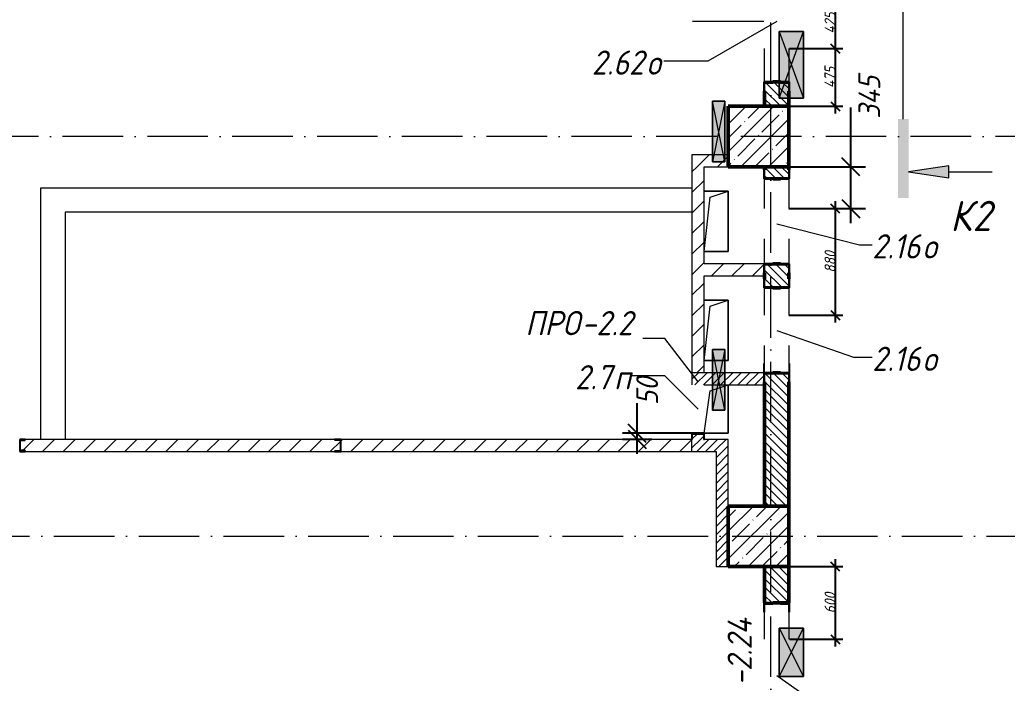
# Model space of a CAD drawing. Header units: millimetres. Extents: x -356862 to 418287, y 0 to 839748.
# Drawn here: x -16409 to -8256, y 323511 to 328988 of the extents above; entities that cross this region are included whole.
import ezdxf

# ---------------------------------------------------------------- set-up
doc = ezdxf.new("R2010")
doc.units = ezdxf.units.MM
doc.linetypes.add('200_ШТРИХ_ш1п0_6_', pattern=[160, 100, -60])
doc.linetypes.add('50_200_ШТРИХ_1Т_ш5_п1_п1_', pattern=[700, 500, -100, 0, -100])
for name, color, linetype, lineweight in [('A-____-____-DIMS', 7, 'Continuous', 9), ('A-____-NOTE-TEXT', 7, 'Continuous', 9), ('A-____-NOTE-TEXT-1', 7, 'Continuous', 5), ('A-DETL-GENF-OTLN', 7, 'Continuous', 9), ('A-FLOR-____-OTLN', 7, 'Continuous', 9), ('A-GENM-____-IDEN', 7, 'Continuous', 9), ('A-GENM-____-MCUT', 7, 'Continuous', 25), ('A-GENM-____-OTLN', 7, 'Continuous', 9), ('A-GENM-____-OTLN-1', 7, 'Continuous', 25), ('A-GLAZ-____-IDEN', 7, 'Continuous', 9), ('A-GLAZ-____-OTLN', 7, 'Continuous', 9), ('A-WALL-____-MCUT-2', 7, 'Continuous', 50), ('A-WALL-____-PATT-1', 7, 'Continuous', 9), ('A-WALL-FNSH-MCUT-1', 7, 'Continuous', 9), ('I-WALL-____-OTLN', 7, 'Continuous', 9), ('S-COLS-____-MCUT', 7, 'Continuous', 50), ('S-COLS-____-OTLN', 7, 'Continuous', 9), ('S-GRID-____-OTLN-1', 7, '50_200_ШТРИХ_1Т_ш5_п1_п1_', 9)]:
    doc.layers.add(name, color=color, linetype=linetype, lineweight=lineweight)
doc.layers.add('A-DETL-GENF-OTLN-4', color=9, linetype='200_ШТРИХ_ш1п0_6_', lineweight=9, true_color=0x808080)
doc.layers.add('A-DETL-GENF-OTLN-5', color=7, linetype='Continuous', lineweight=5, true_color=0xc0c0c0)
doc.styles.add('ISOCPEUR_I', font='isocpeui.ttf', dxfattribs={"width": 0.9, "height": 2.5})
doc.styles.add('ISOCPEUR_I_10', font='isocpeui.ttf', dxfattribs={"width": 0.9, "height": 180})
doc.styles.add('ISOCPEUR_I_7', font='isocpeui.ttf', dxfattribs={"width": 0.9, "height": 90})
doc.styles.add('ISOCPEUR_I_9', font='isocpeui.ttf', dxfattribs={"width": 0.9, "height": 250})
doc.dimstyles.new('ISO-1_8_0_9К_СРЕДНИЙ_Кладочные_2', dxfattribs={"dimscale": 304.8, "dimtxt": 89.638306, "dimasz": 0.246063, "dimexe": 0.19685, "dimexo": 0, "dimgap": 0, "dimtad": 1, "dimdec": 3, "dimrnd": 0.001, "dimdsep": 46, "dimtxsty": 'ISOCPEUR_I_7', "dimblk1": 'OBLIQUE', "dimblk2": 'OBLIQUE', "dimsah": 1, "dimcen": 0.09, "dimdle": 0.19685, "dimazin": 0, "dimtfac": 1, "dimtdec": 4, "dimtix": 1, "dimtmove": 1, "dimatfit": 3, "dimfxl": 1, "dimtvp": 1, "dimtolj": 1, "dimtzin": 0, "dimarcsym": 2})
doc.dimstyles.new('ISO-1_8_0_9К_СРЕДНИЙ_Кладочные_3', dxfattribs={"dimscale": 304.8, "dimtxt": 179.276612, "dimasz": 0.492126, "dimexe": 0.393701, "dimexo": 0, "dimgap": 0, "dimtad": 1, "dimdec": 3, "dimrnd": 0.001, "dimdsep": 46, "dimtxsty": 'ISOCPEUR_I_10', "dimblk1": 'OBLIQUE', "dimblk2": 'OBLIQUE', "dimsah": 1, "dimcen": 0.09, "dimdle": 0.393701, "dimazin": 0, "dimtfac": 1, "dimtdec": 4, "dimtix": 1, "dimtmove": 0, "dimatfit": 3, "dimfxl": 1, "dimtvp": 1, "dimtolj": 1, "dimtzin": 0, "dimarcsym": 2})
pattern_1 = [(135, (-15659.08, 310542.9), (-35.35534, -35.35534), [])]
pattern_2 = [(45, (-15659.08, 310542.9), (-84.8528, 84.8528), [])]
pattern_3 = [(45, (-15659.08, 310542.9), (-35.35534, 35.35534), [])]

# ---------------------------------------------------------------- blocks, each defined once
blk = doc.blocks.new('BSC_Колонна _Прямоугольная - 500х500-V47-АР1_План отверстий 2 этажа в осях 1-64_А-ГГ')
at = {"layer": 'S-COLS-____-OTLN'}
h = blk.add_hatch(dxfattribs=at)
h.set_pattern_fill('FP_76', color=256, style=0, pattern_type=2)
h.set_pattern_definition([(45, (-5350, -17481.04), (-114.0493, 114.0493), []), (45, (-5235.95, -17481.04), (-114.0493, 114.0493), [201.613, -40.323, 3.353, -36.97])])
h.paths.add_polyline_path([(-250, -250), (250, -250), (250, 250), (-250, 250)], flags=0)
at = {"layer": 'S-COLS-____-MCUT'}
for p, q in [((250, 250), (-250, 250)), ((-250, 250), (-250, -250)), ((250, -250), (250, 250)), ((-250, -250), (250, -250))]:
    blk.add_line(p, q, dxfattribs=at)
blk = doc.blocks.new('154_Стойка_СКБ_Швеллер - СМ-2180_100-28318692-АР1_План отверстий 2 этажа в осях 1-64_А-ГГ')
at = {"layer": 'A-GENM-____-MCUT'}
for p, q in [((171, 50), (125, 50)), ((125, 50), (125, -50)), ((129.5, 42.4), (171, 42.4)), ((129.5, -42.4), (129.5, 42.4)), ((171, 42.4), (171, 50)), ((125, -50), (171, -50)), ((171, -42.4), (129.5, -42.4)), ((171, -50), (171, -42.4))]:
    blk.add_line(p, q, dxfattribs=at)
blk = doc.blocks.new('154_Стойка_СКБ_Уголок - СМ-2180_200-28268025-АР1_План отверстий 2 этажа в осях 1-64_А-ГГ')
at = {"layer": 'A-GENM-____-MCUT'}
for p, q in [((125, 156), (125, 81)), ((200, 156), (125, 156)), ((131, 81), (131, 150)), ((131, 150), (200, 150)), ((200, 150), (200, 156)), ((125, 81), (131, 81)), ((131, 19), (125, 19)), ((125, 19), (125, -56)), ((131, -50), (131, 19)), ((125, -56), (200, -56)), ((200, -50), (131, -50)), ((200, -56), (200, -50))]:
    blk.add_line(p, q, dxfattribs=at)
blk = doc.blocks.new('Фахверк_СКБ_Уголок - 200_3960_зеркало-28268689-АР1_План отверстий 2 этажа в осях 1-64_А-ГГ')
at = {"layer": 'A-GENM-____-MCUT'}
for p, q in [((200, 156), (125, 156)), ((125, 156), (125, 81)), ((131, 81), (131, 150)), ((131, 150), (200, 150)), ((200, 150), (200, 156)), ((125, 81), (131, 81)), ((131, 19), (125, 19)), ((125, 19), (125, -56)), ((131, -50), (131, 19)), ((125, -56), (200, -56)), ((200, -50), (131, -50)), ((200, -56), (200, -50))]:
    blk.add_line(p, q, dxfattribs=at)
blk = doc.blocks.new('Фахверк_СКБ_Уголок - 200_3960-28268576-АР1_План отверстий 2 этажа в осях 1-64_А-ГГ')
at = {"layer": 'A-GENM-____-MCUT'}
for p, q in [((200, 156), (125, 156)), ((125, 156), (125, 81)), ((131, 81), (131, 150)), ((131, 150), (200, 150)), ((200, 150), (200, 156)), ((125, 81), (131, 81)), ((131, 19), (125, 19)), ((125, 19), (125, -56)), ((131, -50), (131, 19)), ((125, -56), (200, -56)), ((200, -50), (131, -50)), ((200, -56), (200, -50))]:
    blk.add_line(p, q, dxfattribs=at)
blk = doc.blocks.new('Стойка_Влож_Уголок_Опорный - Уголок-28213941-АР1_План отверстий 2 этажа в осях 1-64_А-ГГ')
at = {"layer": 'A-GENM-____-OTLN'}
for p, q in [((-212, -6), (-212, 0)), ((0, 0), (0, -6)), ((-212, -75), (-212, -6)), ((-212, -6), (-206, -6)), ((-212, -75), (-206, -75)), ((-6, -6), (0, -6)), ((-6, -75), (0, -75)), ((0, -6), (0, -75))]:
    blk.add_line(p, q, dxfattribs=at)
blk = doc.blocks.new('154_Стойка_СКБ_Уголок - СМ-2180_200-28435403-АР1_План отверстий 2 этажа в осях 1-64_А-ГГ')
at = {"layer": 'A-GENM-____-MCUT'}
for p, q in [((125, 156), (125, 81)), ((200, 156), (125, 156)), ((131, 81), (131, 150)), ((131, 150), (200, 150)), ((200, 150), (200, 156)), ((125, 81), (131, 81)), ((131, 19), (125, 19)), ((125, 19), (125, -56)), ((131, -50), (131, 19)), ((125, -56), (200, -56)), ((200, -50), (131, -50)), ((200, -56), (200, -50))]:
    blk.add_line(p, q, dxfattribs=at)
blk = doc.blocks.new('Стойка_Влож_Уголок - Уголок-28268052-АР1_План отверстий 2 этажа в осях 1-64_А-ГГ')
at = {"layer": 'A-GENM-____-MCUT'}
for p, q in [((6, 0), (0, 0)), ((6, -69), (6, 0)), ((0, -75), (75, -75)), ((75, -69), (6, -69)), ((75, -75), (75, -69))]:
    blk.add_line(p, q, dxfattribs=at)
blk = doc.blocks.new('154_Фахверк_СКБ_Швеллер - Тип_100_3960-28318856-АР1_План отверстий 2 этажа в осях 1-64_А-ГГ')
at = {"layer": 'A-GENM-____-MCUT'}
for p, q in [((175, 50), (125, 50)), ((125, 50), (125, -50)), ((128, 47), (175, 47)), ((128, -47), (128, 47)), ((175, 47), (175, 50)), ((125, -50), (175, -50)), ((175, -47), (128, -47)), ((175, -50), (175, -47))]:
    blk.add_line(p, q, dxfattribs=at)
blk = doc.blocks.new('154_Фахверк_СКБ_Швеллер - Тип_100_3960_зеркало-29769493-АР1_План отверстий 2 этажа в осях 1-64_А-ГГ')
at = {"layer": 'A-GENM-____-MCUT'}
for p, q in [((175, 50), (125, 50)), ((125, 50), (125, -50)), ((128, 47), (175, 47)), ((128, -47), (128, 47)), ((175, 47), (175, 50)), ((125, -50), (175, -50)), ((175, -47), (128, -47)), ((175, -50), (175, -47))]:
    blk.add_line(p, q, dxfattribs=at)
blk = doc.blocks.new('AR_Отверстие прямоугольное _в плите_ - AR_Отверстие прямоугольное _в плите_-30229458-АР1_План отверстий 2 этажа в осях 1-64_А-ГГ')
at = {"layer": 'A-GENM-____-OTLN'}
for p, q in [((100, 250), (-100, 250)), ((-50, 200), (100, 250)), ((100, -250), (100, 250)), ((-100, -250), (-50, 200)), ((-100, -250), (100, -250))]:
    blk.add_line(p, q, dxfattribs=at)
blk = doc.blocks.new('AR_Отверстие прямоугольное _в плите_ - AR_Отверстие прямоугольное _в плите_-30229368-АР1_План отверстий 2 этажа в осях 1-64_А-ГГ')
at = {"layer": 'A-GENM-____-OTLN'}
for p, q in [((-50, 150), (100, 200)), ((100, -200), (100, 200)), ((-100, -200), (-50, 150)), ((-100, -200), (100, -200))]:
    blk.add_line(p, q, dxfattribs=at)
blk = doc.blocks.new('AR_Отверстие прямоугольное _в стене__БезПР - AR_Отверстие прямоугольное _в стене__БезПР-36788828-АР1_План отверстий 2 этажа в осях 1-64_А-ГГ')
at = {"layer": 'A-GLAZ-____-OTLN'}
blk.add_hatch(color=256, dxfattribs=at).paths.add_polyline_path([(250, -50), (250, 50), (-250, 50), (-250, -50)], flags=0)
at = {"layer": 'A-DETL-GENF-OTLN'}
for p, q in [((-250, -50), (-250, 50)), ((-250, 50), (250, 50)), ((250, 50), (-250, -50)), ((-250, 50), (250, -50)), ((250, 50), (-250, 50)), ((-250, 50), (-250, -50)), ((250, 50), (250, -50)), ((250, -50), (250, 50)), ((250, -50), (-250, -50)), ((-250, -50), (250, -50))]:
    blk.add_line(p, q, dxfattribs=at)
at = {"layer": 'A-GLAZ-____-OTLN'}
blk.add_line((250, 50), (-250, 50), dxfattribs=at)
blk = doc.blocks.new('AR_Отверстие прямоугольное _в стене__БезПР - AR_Отверстие прямоугольное _в стене__БезПР-36429280-АР1_План отверстий 2 этажа в осях 1-64_А-ГГ')
at = {"layer": 'A-GLAZ-____-OTLN'}
blk.add_hatch(color=256, dxfattribs=at).paths.add_polyline_path([(-275, -100), (275, -100), (275, 100), (-275, 100)], flags=0)
at = {"layer": 'A-DETL-GENF-OTLN'}
for p, q in [((-275, -100), (-275, 100)), ((-275, 100), (275, 100)), ((275, 100), (-275, -100)), ((-275, 100), (275, -100)), ((275, 100), (-275, 100)), ((-275, 100), (-275, -100)), ((275, 100), (275, -100)), ((275, -100), (275, 100)), ((275, -100), (-275, -100)), ((-275, -100), (275, -100))]:
    blk.add_line(p, q, dxfattribs=at)
at = {"layer": 'A-GLAZ-____-OTLN'}
blk.add_line((275, 100), (-275, 100), dxfattribs=at)
blk = doc.blocks.new('AR_Отверстие прямоугольное _в стене__БезПР - AR_Отверстие прямоугольное _в стене__БезПР-36428632-АР1_План отверстий 2 этажа в осях 1-64_А-ГГ')
at = {"layer": 'A-GLAZ-____-OTLN'}
blk.add_hatch(color=256, dxfattribs=at).paths.add_polyline_path([(-200, -100), (200, -100), (200, 100), (-200, 100)], flags=0)
at = {"layer": 'A-DETL-GENF-OTLN'}
for p, q in [((-200, -100), (-200, 100)), ((-200, 100), (200, 100)), ((200, 100), (-200, -100)), ((-200, 100), (200, -100)), ((200, 100), (-200, 100)), ((-200, 100), (-200, -100)), ((200, 100), (200, -100)), ((200, -100), (200, 100)), ((200, -100), (-200, -100)), ((-200, -100), (200, -100))]:
    blk.add_line(p, q, dxfattribs=at)
at = {"layer": 'A-GLAZ-____-OTLN'}
blk.add_line((200, 100), (-200, 100), dxfattribs=at)
blk = doc.blocks.new('DET_L_Имитация разреза_ISO2-5 - Вправо-36892236-АР1_План отверстий 2 этажа в осях 1-64_А-ГГ')
at = {"layer": 'A-DETL-GENF-OTLN-5'}
blk.add_line((143.1, 0), (1926.9, 0), dxfattribs=at)
blk = doc.blocks.new('_Oblique')
at = {"color": 0, "linetype": 'ByBlock', "lineweight": -2}
blk.add_line((-0.5, -0.5), (0.5, 0.5), dxfattribs=at)
blk = doc.blocks.new('*D9336')
at = {"layer": 'A-____-____-DIMS', "color": 0, "lineweight": -2, "transparency": 16777216}
for p, q in [((-11312.1, 325573.9), (-11312.1, 325822.9)), ((-10822.2, 325573.9), (-11432.1, 325573.9)), ((-11312.1, 325403.9), (-11312.1, 325573.9)), ((-11189.7, 325523.9), (-11432.1, 325523.9))]:
    blk.add_line(p, q, dxfattribs=at)
at = {"layer": 'Defpoints', "color": 0, "transparency": 16777216}
for p in [(-11312.1, 325573.9), (-10822.2, 325573.9), (-11189.7, 325523.9)]:
    blk.add_point(p, dxfattribs=at)
at = {"layer": 'A-____-____-DIMS', "color": 0, "lineweight": -2, "transparency": 16777216, "xscale": 150, "yscale": 150, "zscale": 150}
for p, rotation in [((-11312.1, 325573.9), 90), ((-11312.1, 325523.9), 270)]:
    blk.add_blockref('_Oblique', p, dxfattribs=dict(at, rotation=rotation))
at = {"layer": 'A-____-____-DIMS', "color": 0, "transparency": 16777216, "insert": (-11318.8, 325806.4), "char_height": 180, "width": 273.052, "attachment_point": 1, "rotation": 90, "line_spacing_factor": 1.149209, "style": 'ISOCPEUR_I_10'}
blk.add_mtext('\\A1;50', dxfattribs=at)
blk = doc.blocks.new('*D9221')
at = {"layer": 'A-____-____-DIMS', "color": 0, "lineweight": -2, "transparency": 16777216}
for p, q in [((-9674.4, 326488.9), (-9674.4, 327488.9)), ((-10059.1, 327428.9), (-9614.4, 327428.9)), ((-10059.1, 326548.9), (-9614.4, 326548.9))]:
    blk.add_line(p, q, dxfattribs=at)
at = {"layer": 'Defpoints', "color": 0, "transparency": 16777216}
for p in [(-10059.1, 327428.9), (-9674.4, 327428.9), (-10059.1, 326548.9)]:
    blk.add_point(p, dxfattribs=at)
at = {"layer": 'A-____-____-DIMS', "color": 0, "lineweight": -2, "transparency": 16777216, "xscale": 75, "yscale": 75, "zscale": 75}
for p, rotation in [((-9674.4, 327428.9), 90), ((-9674.4, 326548.9), 270)]:
    blk.add_blockref('_Oblique', p, dxfattribs=dict(at, rotation=rotation))
at = {"layer": 'A-____-____-DIMS', "color": 0, "transparency": 16777216, "insert": (-9719.4, 326988.9), "char_height": 90, "width": 409.578, "attachment_point": 5, "rotation": 90, "style": 'ISOCPEUR_I_7'}
blk.add_mtext('\\A1;880', dxfattribs=at)
blk = doc.blocks.new('*D9222')
at = {"layer": 'A-____-____-DIMS', "color": 0, "lineweight": -2, "transparency": 16777216}
for p, q in [((-9547.4, 327773.9), (-9547.4, 328263.7)), ((-10059.1, 327773.9), (-9427.4, 327773.9)), ((-9547.4, 327308.9), (-9547.4, 327773.9)), ((-10059.1, 327428.9), (-9427.4, 327428.9))]:
    blk.add_line(p, q, dxfattribs=at)
at = {"layer": 'Defpoints', "color": 0, "transparency": 16777216}
for p in [(-10059.1, 327773.9), (-9547.4, 327773.9), (-10059.1, 327428.9)]:
    blk.add_point(p, dxfattribs=at)
at = {"layer": 'A-____-____-DIMS', "color": 0, "lineweight": -2, "transparency": 16777216, "xscale": 150, "yscale": 150, "zscale": 150}
for p, rotation in [((-9547.4, 327773.9), 90), ((-9547.4, 327428.9), 270)]:
    blk.add_blockref('_Oblique', p, dxfattribs=dict(at, rotation=rotation))
at = {"layer": 'A-____-____-DIMS', "color": 0, "transparency": 16777216, "insert": (-9484.7, 328170.6), "char_height": 180, "width": 426.127, "attachment_point": 1, "rotation": 90, "line_spacing_factor": 1.149209, "style": 'ISOCPEUR_I_10'}
blk.add_mtext('\\A1;345', dxfattribs=at)
blk = doc.blocks.new('*D9177')
at = {"layer": 'A-____-____-DIMS', "color": 0, "lineweight": -2, "transparency": 16777216}
for p, q in [((-9674.4, 323813.9), (-9674.4, 324533.9)), ((-10059.1, 324473.9), (-9614.4, 324473.9)), ((-10053.1, 323873.9), (-9614.4, 323873.9))]:
    blk.add_line(p, q, dxfattribs=at)
at = {"layer": 'Defpoints', "color": 0, "transparency": 16777216}
for p in [(-10059.1, 324473.9), (-9674.4, 324473.9), (-10053.1, 323873.9)]:
    blk.add_point(p, dxfattribs=at)
at = {"layer": 'A-____-____-DIMS', "color": 0, "lineweight": -2, "transparency": 16777216, "xscale": 75, "yscale": 75, "zscale": 75}
for p, rotation in [((-9674.4, 324473.9), 90), ((-9674.4, 323873.9), 270)]:
    blk.add_blockref('_Oblique', p, dxfattribs=dict(at, rotation=rotation))
at = {"layer": 'A-____-____-DIMS', "color": 0, "transparency": 16777216, "insert": (-9719.4, 324173.9), "char_height": 90, "width": 409.578, "attachment_point": 5, "rotation": 90, "style": 'ISOCPEUR_I_7'}
blk.add_mtext('\\A1;600', dxfattribs=at)
blk = doc.blocks.new('*D9195')
at = {"layer": 'A-____-____-DIMS', "color": 0, "lineweight": -2, "transparency": 16777216}
for p, q in [((-10053.1, 328748.9), (-9614.4, 328748.9)), ((-9674.4, 328213.9), (-9674.4, 328808.9)), ((-10059.1, 328273.9), (-9614.4, 328273.9))]:
    blk.add_line(p, q, dxfattribs=at)
at = {"layer": 'Defpoints', "color": 0, "transparency": 16777216}
for p in [(-10053.1, 328748.9), (-9674.4, 328748.9), (-10059.1, 328273.9)]:
    blk.add_point(p, dxfattribs=at)
at = {"layer": 'A-____-____-DIMS', "color": 0, "lineweight": -2, "transparency": 16777216, "xscale": 75, "yscale": 75, "zscale": 75}
for p, rotation in [((-9674.4, 328748.9), 90), ((-9674.4, 328273.9), 270)]:
    blk.add_blockref('_Oblique', p, dxfattribs=dict(at, rotation=rotation))
at = {"layer": 'A-____-____-DIMS', "color": 0, "transparency": 16777216, "insert": (-9720, 328511.4), "char_height": 90, "width": 426.127, "attachment_point": 5, "rotation": 90, "style": 'ISOCPEUR_I_7'}
blk.add_mtext('\\A1;475', dxfattribs=at)
blk = doc.blocks.new('*D9196')
at = {"layer": 'A-____-____-DIMS', "color": 0, "lineweight": -2, "transparency": 16777216}
for p, q in [((-9674.4, 328688.9), (-9674.4, 329233.9)), ((-10059.1, 329173.9), (-9614.4, 329173.9)), ((-10053.1, 328748.9), (-9614.4, 328748.9))]:
    blk.add_line(p, q, dxfattribs=at)
at = {"layer": 'Defpoints', "color": 0, "transparency": 16777216}
for p in [(-10059.1, 329173.9), (-9674.4, 329173.9), (-10053.1, 328748.9)]:
    blk.add_point(p, dxfattribs=at)
at = {"layer": 'A-____-____-DIMS', "color": 0, "lineweight": -2, "transparency": 16777216, "xscale": 75, "yscale": 75, "zscale": 75}
for p, rotation in [((-9674.4, 329173.9), 90), ((-9674.4, 328748.9), 270)]:
    blk.add_blockref('_Oblique', p, dxfattribs=dict(at, rotation=rotation))
at = {"layer": 'A-____-____-DIMS', "color": 0, "transparency": 16777216, "insert": (-9719.4, 328961.4), "char_height": 90, "width": 426.127, "attachment_point": 5, "rotation": 90, "style": 'ISOCPEUR_I_7'}
blk.add_mtext('\\A1;425', dxfattribs=at)

msp = doc.modelspace()

# ---------------------------------------------------------------- hatches: boundary and pattern name
at = {"layer": 'A-____-NOTE-TEXT-1'}
for points in [[(-9070.713, 327517.0369), (-9070.713, 328167.0369), (-9157.4496, 328167.0369), (-9157.4496, 327517.0369)], [(-8737.0716, 327682.885), (-8737.0716, 327782.885), (-9070.713, 327732.885)]]:
    msp.add_hatch(color=256, dxfattribs=at).paths.add_polyline_path(points, flags=0)
at = {"layer": 'A-WALL-____-PATT-1'}
h = msp.add_hatch(dxfattribs=at)
h.set_pattern_fill('FP_6', color=256, style=0, pattern_type=2)
h.set_pattern_definition(pattern_1)
h.paths.add_polyline_path([(-10190.0813, 328273.9433), (-10059.0813, 328273.9433), (-10059.0813, 328467.9433), (-10128.0813, 328467.9433), (-10128.0813, 328473.9433), (-10190.0813, 328473.9433), (-10190.0813, 328467.9433), (-10259.0813, 328467.9433), (-10259.0813, 328273.9433)], flags=0)
h.paths.add_polyline_path([(-10128.0813, 330173.9433), (-10128.0813, 330179.9433), (-10059.0813, 330179.9433), (-10059.0813, 331417.9433), (-10128.0813, 331417.9433), (-10128.0813, 331423.9433), (-10190.0813, 331423.9433), (-10190.0813, 331417.9433), (-10259.0813, 331417.9433), (-10259.0813, 330179.9433), (-10190.0813, 330179.9433), (-10190.0813, 330173.9433)], flags=0)
h.paths.add_polyline_path([(-10128.0813, 332323.9433), (-10128.0813, 332329.9433), (-10059.0813, 332329.9433), (-10059.0813, 333773.9433), (-10259.0813, 333773.9433), (-10259.0813, 332329.9433), (-10190.0813, 332329.9433), (-10190.0813, 332323.9433)], flags=0)
h = msp.add_hatch(dxfattribs=at)
h.set_pattern_fill('FP_4', color=256, style=0, pattern_type=2)
h.set_pattern_definition(pattern_2)
h.paths.add_polyline_path([(-10559.0813, 327773.9433), (-10559.0813, 327873.9433), (-10859.0813, 327873.9433), (-10859.0813, 327773.9433), (-10759.0813, 327773.9433)], flags=0)
h = msp.add_hatch(dxfattribs=at)
h.set_pattern_fill('FP_4', color=256, style=0, pattern_type=2)
h.set_pattern_definition(pattern_2)
h.paths.add_polyline_path([(-10759.0813, 326073.9433), (-10759.0813, 327773.9433), (-10859.0813, 327773.9433), (-10859.0813, 326073.9433)], flags=0)
h = msp.add_hatch(dxfattribs=at)
h.set_pattern_fill('FP_6', color=256, style=0, pattern_type=2)
h.set_pattern_definition(pattern_1)
h.paths.add_polyline_path([(-10059.0813, 324973.9433), (-10059.0813, 326067.9433), (-10128.0813, 326067.9433), (-10128.0813, 326073.9433), (-10190.0813, 326073.9433), (-10190.0813, 326067.9433), (-10259.0813, 326067.9433), (-10259.0813, 324973.9433)], flags=0)
h.paths.add_polyline_path([(-10190.0813, 326773.9433), (-10128.0813, 326773.9433), (-10128.0813, 326779.9433), (-10059.0813, 326779.9433), (-10059.0813, 326967.9433), (-10128.0813, 326967.9433), (-10128.0813, 326973.9433), (-10190.0813, 326973.9433), (-10190.0813, 326967.9433), (-10259.0813, 326967.9433), (-10259.0813, 326779.9433), (-10190.0813, 326779.9433)], flags=0)
h.paths.add_polyline_path([(-10190.0813, 327673.9433), (-10128.0813, 327673.9433), (-10128.0813, 327679.9433), (-10059.0813, 327679.9433), (-10059.0813, 327773.9433), (-10259.0813, 327773.9433), (-10259.0813, 327679.9433), (-10190.0813, 327679.9433)], flags=0)
h = msp.add_hatch(dxfattribs=at)
h.set_pattern_fill('FP_4', color=256, style=0, pattern_type=2)
h.set_pattern_definition(pattern_2)
h.paths.add_polyline_path([(-10267.2552, 326873.9433), (-10259.0813, 326873.9433), (-10259.0813, 326898.9433), (-10265.0813, 326898.9433), (-10265.0813, 326973.9433), (-10759.0813, 326973.9433), (-10759.0813, 326873.9433), (-10370.378, 326873.9433)], flags=0)
h = msp.add_hatch(dxfattribs=at)
h.set_pattern_fill('FP_5', color=256, style=0, pattern_type=2)
h.set_pattern_definition(pattern_3)
h.paths.add_polyline_path([(-10759.0813, 325973.9433), (-10259.0813, 325973.9433), (-10259.0813, 325998.9433), (-10265.0813, 325998.9433), (-10265.0813, 326073.9433), (-10859.0813, 326073.9433), (-10859.0813, 325973.9433)], flags=0)
h = msp.add_hatch(dxfattribs=at)
h.set_pattern_fill('FP_5', color=256, style=0, pattern_type=2)
h.set_pattern_definition(pattern_3)
h.paths.add_polyline_path([(-10809.0813, 325523.9433), (-10762.0813, 325523.9433), (-10762.0813, 325570.9433), (-10856.0813, 325570.9433), (-10856.0813, 325523.9433)], flags=0)
h = msp.add_hatch(dxfattribs=at)
h.set_pattern_fill('FP_4', color=256, style=0, pattern_type=2)
h.set_pattern_definition(pattern_2)
h.paths.add_polyline_path([(-10859.0813, 325423.9433), (-10859.0813, 325523.9433), (-13759.0813, 325523.9433), (-13759.0813, 325423.9433), (-12137.8423, 325423.9433)], flags=0)
h.paths.add_polyline_path([(-13809.0813, 325423.9433), (-13809.0813, 325426.9433), (-13762.0813, 325426.9433), (-13762.0813, 325520.9433), (-13809.0813, 325520.9433), (-13809.0813, 325523.9433), (-16363.0813, 325523.1144), (-16363.0813, 325516.3433), (-16404.5813, 325516.3433), (-16404.5813, 325431.5433), (-16363.0813, 325431.5433), (-16363.0813, 325423.9433), (-15672.7709, 325423.9433)], flags=0)
h.paths.add_polyline_path([(-17859.0813, 325423.9433), (-17605.0813, 325423.9433), (-17605.0813, 325431.5433), (-17563.5813, 325431.5433), (-17563.5813, 325516.3433), (-17605.0813, 325516.3433), (-17605.0813, 325523.9433), (-17859.0813, 325523.9433), (-17859.0813, 325431.5433)], flags=0)
h = msp.add_hatch(dxfattribs=at)
h.set_pattern_fill('FP_5', color=256, style=0, pattern_type=2)
h.set_pattern_definition(pattern_3)
h.paths.add_polyline_path([(-10659.0813, 325423.9433), (-10659.0813, 325523.9433), (-10859.0813, 325523.9433), (-10859.0813, 325423.9433), (-10759.0813, 325423.9433)], flags=0)
h = msp.add_hatch(dxfattribs=at)
h.set_pattern_fill('FP_5', color=256, style=0, pattern_type=2)
h.set_pattern_definition(pattern_3)
h.paths.add_polyline_path([(-10659.0813, 324473.9433), (-10559.0813, 324473.9433), (-10559.0813, 325523.9433), (-10659.0813, 325523.9433), (-10659.0813, 325038.7138)], flags=0)
h = msp.add_hatch(dxfattribs=at)
h.set_pattern_fill('FP_6', color=256, style=0, pattern_type=2)
h.set_pattern_definition(pattern_1)
h.paths.add_polyline_path([(-10128.0813, 321273.9433), (-10128.0813, 321279.9433), (-10059.0813, 321279.9433), (-10059.0813, 321467.9433), (-10128.0813, 321467.9433), (-10128.0813, 321473.9433), (-10190.0813, 321473.9433), (-10190.0813, 321467.9433), (-10259.0813, 321467.9433), (-10259.0813, 321279.9433), (-10190.0813, 321279.9433), (-10190.0813, 321273.9433)], flags=0)
h.paths.add_polyline_path([(-10190.0813, 322173.9433), (-10128.0813, 322173.9433), (-10128.0813, 322179.9433), (-10059.0813, 322179.9433), (-10059.0813, 323017.9433), (-10128.0813, 323017.9433), (-10128.0813, 323023.9433), (-10190.0813, 323023.9433), (-10190.0813, 323017.9433), (-10259.0813, 323017.9433), (-10259.0813, 322179.9433), (-10190.0813, 322179.9433)], flags=0)
h.paths.add_polyline_path([(-10128.0813, 324173.9433), (-10059.0813, 324173.9433), (-10059.0813, 324473.9433), (-10259.0813, 324473.9433), (-10259.0813, 324173.9433), (-10190.0813, 324173.9433)], flags=0)
at = {"layer": 'S-COLS-____-OTLN'}
h = msp.add_hatch(dxfattribs=at)
h.set_pattern_fill('FP_25', color=256, style=0, pattern_type=2)
h.set_pattern_definition([(45, (-15659.08, 310542.9), (-114.0493, 114.0493), []), (45, (-15545.03, 310542.9), (-114.0493, 114.0493), [201.612, -40.322, 3.353, -36.97])])
h.paths.add_polyline_path([(-10559.0813, 324473.9433), (-10059.0813, 324473.9433), (-10059.0813, 324973.9433), (-10559.0813, 324973.9433)], flags=0)

# ---------------------------------------------------------------- linework, layer by layer
at = {"layer": 'A-____-NOTE-TEXT'}
for p, q in [((-8737.0716, 327782.885), (-9070.713, 327732.885)), ((-8737.0716, 327682.885), (-8737.0716, 327782.885)), ((-9070.713, 327732.885), (-8737.0716, 327682.885)), ((-8737.0716, 327732.885), (-8380.8216, 327732.885))]:
    msp.add_line(p, q, dxfattribs=at)
at = {"layer": 'A-FLOR-____-OTLN'}
for p, q in [((-10759.0813, 327573.9433), (-10559.0813, 327573.9433)), ((-10559.0813, 327573.9433), (-10559.0813, 327073.9433)), ((-10559.0813, 327073.9433), (-10759.0813, 327073.9433)), ((-10759.0813, 326673.7498), (-10559.0813, 326673.7498)), ((-10559.0813, 326673.7498), (-10559.0813, 326173.7498)), ((-10559.0813, 326173.7498), (-10759.0813, 326173.7498)), ((-10559.0813, 325973.9433), (-10559.0813, 325573.9433)), ((-10559.0813, 325573.9433), (-10759.0813, 325573.9433))]:
    msp.add_line(p, q, dxfattribs=at)
at = {"layer": 'A-GENM-____-IDEN'}
for p, q in [((-10265.0813, 328973.9433), (-10854.8802, 328973.9433)), ((-11084.0813, 326356.31), (-11264.3606, 326356.31)), ((-10809.0813, 325998.5927), (-11084.0813, 326356.31))]:
    msp.add_line(p, q, dxfattribs=at)
at = {"layer": 'A-GLAZ-____-IDEN'}
for p, q in [((-10159.0813, 328973.9433), (-10728.8251, 328646.3596)), ((-10728.8251, 328646.3596), (-11090.0556, 328646.3596)), ((-10159.0813, 327303.9433), (-9475.7729, 327129.532)), ((-9475.7729, 327129.532), (-9370.504, 327129.532)), ((-10159.0813, 326423.9433), (-9524.0814, 326201.3209)), ((-9524.0814, 326201.3209), (-9370.504, 326201.3209)), ((-11084.0813, 326049.3881), (-11359.0813, 326049.3881)), ((-10809.0813, 325773.9433), (-11084.0813, 326049.3881)), ((-10159.0813, 323573.9433), (-9665.0781, 323230.417))]:
    msp.add_line(p, q, dxfattribs=at)
at = {"layer": 'A-WALL-____-MCUT-2'}
for p, q in [((-10128.0813, 328473.9433), (-10190.0813, 328473.9433)), ((-10259.0813, 328398.9433), (-10259.0813, 328273.9433)), ((-10059.0813, 328273.9433), (-10059.0813, 328398.9433)), ((-10259.0813, 327773.9433), (-10259.0813, 327748.9433)), ((-10059.0813, 327748.9433), (-10059.0813, 327773.9433)), ((-10190.0813, 327673.9433), (-10128.0813, 327673.9433)), ((-10128.0813, 326973.9433), (-10190.0813, 326973.9433)), ((-10259.0813, 326848.9433), (-10259.0813, 326898.9433)), ((-10059.0813, 326848.9433), (-10059.0813, 326898.9433)), ((-10190.0813, 326773.9433), (-10128.0813, 326773.9433)), ((-10128.0813, 326073.9433), (-10190.0813, 326073.9433)), ((-10259.0813, 325998.9433), (-10259.0813, 324973.9433)), ((-10059.0813, 324973.9433), (-10059.0813, 325998.9433)), ((-10259.0813, 324973.9433), (-10059.0813, 324973.9433)), ((-10059.0813, 324473.9433), (-10259.0813, 324473.9433)), ((-10259.0813, 324473.9433), (-10259.0813, 324173.9433)), ((-10059.0813, 324173.9433), (-10059.0813, 324473.9433)), ((-10190.0813, 324173.9433), (-10128.0813, 324173.9433))]:
    msp.add_line(p, q, dxfattribs=at)
at = {"layer": 'A-WALL-FNSH-MCUT-1'}
for p, q in [((-10559.0813, 327873.9433), (-10859.0813, 327873.9433)), ((-10859.0813, 327873.9433), (-10859.0813, 325973.9433)), ((-10759.0813, 327773.9433), (-10559.0813, 327773.9433)), ((-10759.0813, 326973.9433), (-10759.0813, 327773.9433)), ((-10265.0813, 326973.9433), (-10759.0813, 326973.9433)), ((-10759.0813, 326873.9433), (-10259.0813, 326873.9433)), ((-10759.0813, 326073.9433), (-10759.0813, 326873.9433)), ((-10265.0813, 326073.9433), (-10859.0813, 326073.9433)), ((-10759.0813, 325973.9433), (-10259.0813, 325973.9433)), ((-13809.0813, 325523.9433), (-16363.0813, 325523.9433)), ((-10859.0813, 325523.9433), (-13759.0813, 325523.9433)), ((-10859.0813, 325423.9433), (-10859.0813, 325523.9433)), ((-10559.0813, 325523.9433), (-10759.0813, 325523.9433)), ((-10559.0813, 324473.9433), (-10559.0813, 325523.9433)), ((-16363.0813, 325423.9433), (-13809.0813, 325423.9433)), ((-13759.0813, 325423.9433), (-10659.0813, 325423.9433)), ((-10659.0813, 325423.9433), (-10659.0813, 324473.9433)), ((-10659.0813, 324473.9433), (-10559.0813, 324473.9433))]:
    msp.add_line(p, q, dxfattribs=at)
at = {"layer": 'I-WALL-____-OTLN'}
for p, q in [((-10259.0813, 328473.9433), (-10259.0813, 328748.9433)), ((-10059.0813, 328748.9433), (-10059.0813, 328473.9433)), ((-16234.0813, 325523.9433), (-16234.0813, 327598.9433)), ((-16234.0813, 327598.9433), (-10859.0813, 327598.9433)), ((-10259.0813, 327428.9433), (-10259.0813, 327673.9433)), ((-10059.0813, 327673.9433), (-10059.0813, 327428.9433)), ((-16034.0813, 327398.9433), (-16034.0813, 325523.9433)), ((-10859.0813, 327398.9433), (-16034.0813, 327398.9433)), ((-10259.0813, 326973.9433), (-10259.0813, 327178.9433)), ((-10059.0813, 327178.9433), (-10059.0813, 326973.9433)), ((-10259.0813, 326548.9433), (-10259.0813, 326773.9433)), ((-10059.0813, 326773.9433), (-10059.0813, 326548.9433)), ((-10259.0813, 326073.9433), (-10259.0813, 326298.9433)), ((-10059.0813, 326298.9433), (-10059.0813, 326073.9433)), ((-10259.0813, 323873.9433), (-10259.0813, 324098.9433)), ((-10059.0813, 324098.9433), (-10059.0813, 323873.9433))]:
    msp.add_line(p, q, dxfattribs=at)
at = {"layer": 'S-COLS-____-MCUT'}
for p, q in [((-10059.0813, 324973.9433), (-10559.0813, 324973.9433)), ((-10559.0813, 324973.9433), (-10559.0813, 324473.9433)), ((-10059.0813, 324473.9433), (-10059.0813, 324973.9433)), ((-10559.0813, 324473.9433), (-10059.0813, 324473.9433))]:
    msp.add_line(p, q, dxfattribs=at)
at = {"layer": 'S-GRID-____-OTLN-1'}
for p, q in [((-10209.0813, 306060.2949), (-10209.0813, 360423.8609)), ((11048.6579, 328023.9433), (-20327.8515, 328023.9433)), ((-20327.8515, 324723.9433), (11048.6579, 324723.9433))]:
    msp.add_line(p, q, dxfattribs=at)

# ---------------------------------------------------------------- block references
at = {"layer": 'A-DETL-GENF-OTLN-4', "rotation": 90.00000000000027}
msp.add_blockref('DET_L_Имитация разреза_ISO2-5 - Вправо-36892236-АР1_План отверстий 2 этажа в осях 1-64_А-ГГ', (-9114.0813, 328023.9433), dxfattribs=at)
at = {"layer": 'A-GENM-____-OTLN'}
for name, p in [('AR_Отверстие прямоугольное _в плите_ - AR_Отверстие прямоугольное _в плите_-30229458-АР1_План отверстий 2 этажа в осях 1-64_А-ГГ', (-10659.0813, 327323.9433)), ('AR_Отверстие прямоугольное _в плите_ - AR_Отверстие прямоугольное _в плите_-30229458-АР1_План отверстий 2 этажа в осях 1-64_А-ГГ', (-10659.0813, 326423.7498)), ('AR_Отверстие прямоугольное _в плите_ - AR_Отверстие прямоугольное _в плите_-30229368-АР1_План отверстий 2 этажа в осях 1-64_А-ГГ', (-10659.0813, 325773.9433))]:
    msp.add_blockref(name, p, dxfattribs=at)
for name, p, rotation in [('Стойка_Влож_Уголок_Опорный - Уголок-28213941-АР1_План отверстий 2 этажа в осях 1-64_А-ГГ', (-10265.0813, 326073.9433), 180), ('Стойка_Влож_Уголок - Уголок-28268052-АР1_План отверстий 2 этажа в осях 1-64_А-ГГ', (-10128.0813, 324173.9433), 90.00000000000027)]:
    msp.add_blockref(name, p, dxfattribs=dict(at, rotation=rotation))
at = {"layer": 'A-GENM-____-OTLN-1'}
for name, p, rotation in [('Фахверк_СКБ_Уголок - 200_3960-28268576-АР1_План отверстий 2 этажа в осях 1-64_А-ГГ', (-10209.0813, 328598.9433), 269.9999999999999), ('Фахверк_СКБ_Уголок - 200_3960_зеркало-28268689-АР1_План отверстий 2 этажа в осях 1-64_А-ГГ', (-10109.0813, 327548.9433), 89.99999999999991), ('Фахверк_СКБ_Уголок - 200_3960-28268576-АР1_План отверстий 2 этажа в осях 1-64_А-ГГ', (-10209.0813, 327098.9433), 269.9999999999999), ('Фахверк_СКБ_Уголок - 200_3960_зеркало-28268689-АР1_План отверстий 2 этажа в осях 1-64_А-ГГ', (-10109.0813, 326648.9433), 89.99999999999991), ('154_Стойка_СКБ_Уголок - СМ-2180_200-28268025-АР1_План отверстий 2 этажа в осях 1-64_А-ГГ', (-10209.0813, 326198.9433), 269.9999999999999), ('154_Фахверк_СКБ_Швеллер - Тип_100_3960_зеркало-29769493-АР1_План отверстий 2 этажа в осях 1-64_А-ГГ', (-10809.0813, 325698.9433), 269.9999999999999), ('154_Фахверк_СКБ_Швеллер - Тип_100_3960-28318856-АР1_План отверстий 2 этажа в осях 1-64_А-ГГ', (-13634.0813, 325473.9433), 180), ('154_Стойка_СКБ_Уголок - СМ-2180_200-28435403-АР1_План отверстий 2 этажа в осях 1-64_А-ГГ', (-10209.0813, 324298.9433), 269.9999999999999)]:
    msp.add_blockref(name, p, dxfattribs=dict(at, rotation=rotation))
msp.add_blockref('154_Стойка_СКБ_Швеллер - СМ-2180_100-28318692-АР1_План отверстий 2 этажа в осях 1-64_А-ГГ', (-16534.0813, 325473.9433), dxfattribs=at)
at = {"layer": 'A-GLAZ-____-OTLN'}
for name, p, rotation in [('AR_Отверстие прямоугольное _в стене__БезПР - AR_Отверстие прямоугольное _в стене__БезПР-36429280-АР1_План отверстий 2 этажа в осях 1-64_А-ГГ', (-10038.5663, 328615.553), 89.99999999999991), ('AR_Отверстие прямоугольное _в стене__БезПР - AR_Отверстие прямоугольное _в стене__БезПР-36788828-АР1_План отверстий 2 этажа в осях 1-64_А-ГГ', (-10638.5663, 328065.553), 269.9999999999999), ('AR_Отверстие прямоугольное _в стене__БезПР - AR_Отверстие прямоугольное _в стене__БезПР-36788828-АР1_План отверстий 2 этажа в осях 1-64_А-ГГ', (-10638.5663, 326015.553), 269.9999999999999), ('AR_Отверстие прямоугольное _в стене__БезПР - AR_Отверстие прямоугольное _в стене__БезПР-36428632-АР1_План отверстий 2 этажа в осях 1-64_А-ГГ', (-10038.5663, 323765.553), 89.99999999999991)]:
    msp.add_blockref(name, p, dxfattribs=dict(at, rotation=rotation))
at = {"layer": 'S-COLS-____-OTLN'}
msp.add_blockref('BSC_Колонна _Прямоугольная - 500х500-V47-АР1_План отверстий 2 этажа в осях 1-64_А-ГГ', (-10309.0813, 328023.9433), dxfattribs=at)

# ---------------------------------------------------------------- texts
at = {"layer": 'A-____-NOTE-TEXT', "char_height": 250, "attachment_point": 1, "style": 'ISOCPEUR_I'}
for s, insert, width in [('\\fISOCPEUR|b0|i1|c204|p34|;\\W.9;К', (-8726.4598, 327493.1835), 223.670813), ('\\fISOCPEUR|b0|i1|c204|p34|;\\W.9;2', (-8541.9129, 327493.1835), 202.02525)]:
    msp.add_mtext(s, dxfattribs=dict(at, insert=insert, width=width))
at = {"layer": 'A-GENM-____-IDEN', "char_height": 200, "attachment_point": 1, "style": 'ISOCPEUR_I_9'}
for s, insert, width in [('ПРО', (-12234.7673, 326583.4261), 562.784625), ('-2.2', (-11770.4235, 326583.4261), 548.35425)]:
    msp.add_mtext(s, dxfattribs=dict(at, insert=insert, width=width))
at = {"layer": 'A-GENM-____-IDEN', "insert": (-10565.1437, 323490.4804), "char_height": 200, "width": 735.949125, "attachment_point": 1, "rotation": 90, "style": 'ISOCPEUR_I_9'}
msp.add_mtext('-2.24', dxfattribs=at)
at = {"layer": 'A-GLAZ-____-IDEN', "char_height": 200, "attachment_point": 1, "style": 'ISOCPEUR_I_9'}
for s, insert, width in [('2.62', (-11685.5101, 328733.9742), 548.35425), ('\\fISOCPEUR|b0|i1|c204|p34|;\\W.9;о', (-11233.0726, 328733.9742), 158.734125), ('2.16', (-9370.504, 327217.1466), 505.063125), ('\\fISOCPEUR|b0|i1|c204|p34|;\\W.9;о', (-8953.7853, 327217.1466), 158.734125), ('2.16', (-9370.504, 326288.9355), 505.063125), ('\\fISOCPEUR|b0|i1|c204|p34|;\\W.9;о', (-8953.7853, 326288.9355), 158.734125), ('2.7', (-11823.1306, 326137.0027), 389.620125), ('\\fISOCPEUR|b0|i1|c204|p34|;\\W.9;п', (-11501.6619, 326137.0027), 158.734125)]:
    msp.add_mtext(s, dxfattribs=dict(at, insert=insert, width=width))

# ---------------------------------------------------------------- dimensions: what is measured, and where the dimension line sits
at = {"layer": 'A-____-____-DIMS'}
for base, p1, p2, override, picture, middle in [((-9674.4384, 329173.9433), (-10053.0813, 328748.9433), (-10059.0813, 329173.9433), {"dimpost": '<>', "dimfxl": 425.042351}, '*D9196', (-9719.4384, 328961.4433)), ((-9674.4384, 328748.9433), (-10059.0813, 328273.9433), (-10053.0813, 328748.9433), {"dimpost": '<>', "dimfxl": 475.037893}, '*D9195', (-9720.0179, 328511.4433)), ((-9674.4384, 327428.9433), (-10059.0813, 326548.9433), (-10059.0813, 327428.9433), {"dimpost": '<>', "dimfxl": 880}, '*D9221', (-9719.4384, 326988.9433)), ((-9674.4384, 324473.9433), (-10053.0813, 323873.9433), (-10059.0813, 324473.9433), {"dimpost": '<>', "dimfxl": 600.029999}, '*D9177', (-9719.4384, 324173.9433))]:
    dim = msp.add_linear_dim(base=base, p1=p1, p2=p2, angle=90, dimstyle='ISO-1_8_0_9К_СРЕДНИЙ_Кладочные_2', override=override, dxfattribs=at)
    dim.commit()
    dim.dimension.update_dxf_attribs({"geometry": picture, "text_midpoint": middle})
for base, p1, p2, override, picture, middle in [((-9547.3944, 327773.9433), (-10059.0813, 327428.9433), (-10059.0813, 327773.9433), {"dimpost": '<>', "dimfxl": 345}, '*D9222', (-9364.6535, 328263.6524)), ((-11312.1003, 325573.9433), (-11189.6656, 325523.9433), (-10822.1827, 325573.9433), {"dimpost": '<>', "dimfxl": 370.868904}, '*D9336', (-11198.7617, 325822.936))]:
    dim = msp.add_linear_dim(base=base, p1=p1, p2=p2, angle=90, dimstyle='ISO-1_8_0_9К_СРЕДНИЙ_Кладочные_3', override=override, dxfattribs=at)
    dim.commit()
    dim.dimension.update_dxf_attribs({"geometry": picture, "text_midpoint": middle, "dimtype": 160, "text_rotation": 90})

doc.saveas('drawing.dxf')
